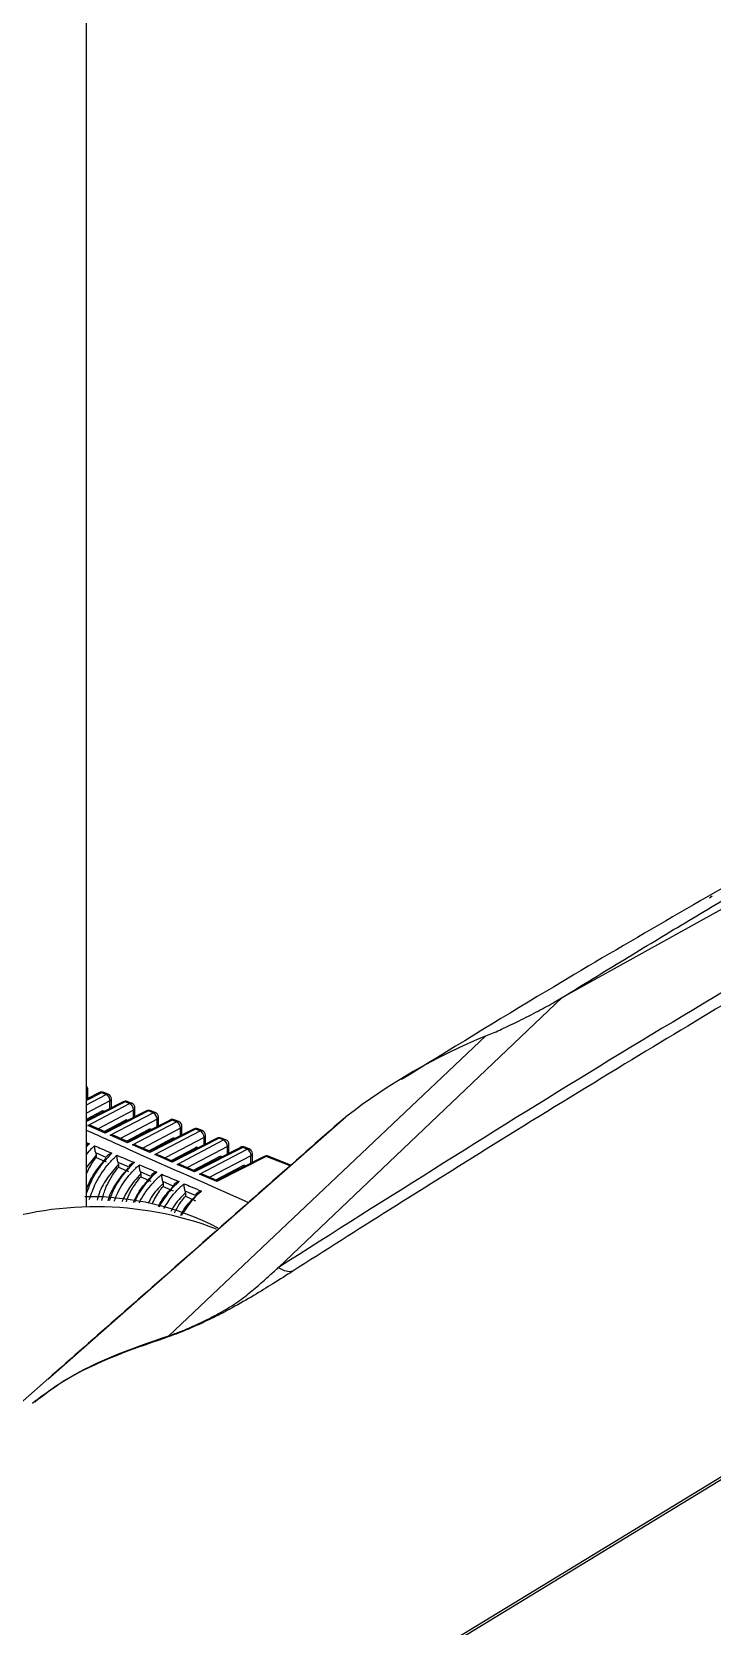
# Model space of a CAD drawing. Extents: x 2 to 136, y 1 to 99.
# Drawn here: x 10.764 to 12.1, y 13.893 to 17.025 of the extents above; entities that cross this region are included whole.
import ezdxf

# ---------------------------------------------------------------- set-up
doc = ezdxf.new("R2010")
doc.units = 0
doc.header["$MEASUREMENT"] = 0
doc.layers.add('OBJECT', color=7, linetype='CONTINUOUS')

msp = doc.modelspace()

# ---------------------------------------------------------------- linework, layer by layer
at = {"layer": 'OBJECT'}
for p, q in [((10.8714, 14.717), (10.8714, 20.2825)), ((11.8052, 15.1282), (12.4412, 15.4816)), ((12.0997, 15.3272), (12.0943, 15.3234)), ((11.248, 14.5979), (11.8052, 15.1282)), ((11.0328, 14.4638), (11.6557, 15.0527)), ((10.8969, 14.9414), (10.8714, 14.9284)), ((10.9009, 14.9412), (10.8714, 14.9262)), ((10.8742, 14.9298), (10.8742, 14.9469)), ((10.9098, 14.9378), (10.9009, 14.9412)), ((10.9139, 14.9383), (10.905, 14.9418)), ((10.8714, 14.9176), (10.9098, 14.9378)), ((10.9174, 14.925), (10.8714, 14.9008)), ((10.9431, 14.9235), (10.8714, 14.887)), ((10.9471, 14.9233), (10.8714, 14.8849)), ((10.874, 14.8769), (10.9559, 14.9199)), ((10.9174, 14.9104), (10.9174, 14.925)), ((10.9203, 14.9119), (10.9203, 14.929)), ((10.9559, 14.9199), (10.9471, 14.9233)), ((10.9601, 14.9204), (10.9512, 14.9239)), ((10.9664, 14.894), (10.9664, 14.9111)), ((10.7952, 14.3786), (11.3807, 14.8939)), ((10.8714, 14.8895), (10.9006, 14.9048)), ((10.908, 14.8621), (10.874, 14.8769)), ((10.9636, 14.9071), (10.894, 14.8705)), ((10.9039, 14.9035), (10.9006, 14.9048)), ((10.9062, 14.9047), (10.9047, 14.9053)), ((10.9058, 14.8654), (10.9468, 14.8869)), ((10.9933, 14.9054), (10.908, 14.8621)), ((10.9892, 14.9055), (10.9082, 14.8644)), ((10.9178, 14.8578), (11.0021, 14.902)), ((11.0097, 14.8892), (10.9378, 14.8514)), ((10.95, 14.8856), (10.9468, 14.8869)), ((10.9524, 14.8868), (10.9508, 14.8874)), ((11.0395, 14.8875), (10.9518, 14.843)), ((11.0354, 14.8876), (10.952, 14.8453)), ((10.9617, 14.8387), (11.0482, 14.8841)), ((10.9636, 14.8925), (10.9636, 14.9071)), ((11.0021, 14.902), (10.9933, 14.9054)), ((11.0062, 14.9025), (10.9974, 14.906)), ((11.0097, 14.8746), (11.0097, 14.8892)), ((11.0126, 14.876), (11.0126, 14.8932)), ((11.0482, 14.8841), (11.0395, 14.8875)), ((11.0523, 14.8847), (11.0436, 14.8881)), ((11.3728, 14.8871), (11.3807, 14.8939)), ((10.9082, 14.8644), (10.8827, 14.8754)), ((10.9518, 14.843), (10.9178, 14.8578)), ((10.952, 14.8453), (10.9266, 14.8563)), ((10.9496, 14.8463), (10.9929, 14.869)), ((11.0558, 14.8713), (10.9816, 14.8324)), ((10.9962, 14.8677), (10.9929, 14.869)), ((10.9934, 14.8272), (11.039, 14.8511)), ((11.0856, 14.8696), (10.9957, 14.8239)), ((11.0816, 14.8697), (10.9958, 14.8262)), ((10.9986, 14.8689), (10.997, 14.8695)), ((11.0055, 14.8196), (11.0943, 14.8662)), ((11.102, 14.8534), (11.0255, 14.8133)), ((11.0424, 14.8498), (11.039, 14.8511)), ((11.1318, 14.8517), (11.0395, 14.8048)), ((11.1278, 14.8518), (11.0397, 14.8071)), ((11.0447, 14.851), (11.0431, 14.8517)), ((11.0494, 14.8005), (11.1405, 14.8484)), ((11.0558, 14.8567), (11.0558, 14.8713)), ((11.0587, 14.8581), (11.0587, 14.8753)), ((11.0943, 14.8662), (11.0856, 14.8696)), ((11.0985, 14.8668), (11.0897, 14.8701)), ((11.102, 14.8387), (11.102, 14.8534)), ((11.1048, 14.8402), (11.1048, 14.8574)), ((11.1405, 14.8484), (11.1318, 14.8517)), ((11.1446, 14.8489), (11.1359, 14.8522)), ((10.8714, 14.8436), (10.8773, 14.8411)), ((10.89, 14.8188), (10.8714, 14.795)), ((10.9101, 14.8142), (10.8893, 14.8231)), ((10.89, 14.8188), (10.89, 14.8142)), ((10.89, 14.8142), (10.91, 14.8055)), ((10.9957, 14.8239), (10.9617, 14.8387)), ((10.9958, 14.8262), (10.9704, 14.8372)), ((11.0395, 14.8048), (11.0055, 14.8196)), ((11.0397, 14.8071), (11.0143, 14.8181)), ((11.0373, 14.8081), (11.0852, 14.8332)), ((11.1481, 14.8355), (11.0693, 14.7942)), ((11.0811, 14.789), (11.1313, 14.8154)), ((11.178, 14.8338), (11.0834, 14.7857)), ((11.1739, 14.8339), (11.0835, 14.788)), ((11.0886, 14.8319), (11.0852, 14.8332)), ((11.0909, 14.8331), (11.0892, 14.8338)), ((11.0932, 14.7815), (11.1866, 14.8305)), ((11.1942, 14.8176), (11.1132, 14.7751)), ((11.2242, 14.8159), (11.1272, 14.7666)), ((11.2201, 14.816), (11.1274, 14.7689)), ((11.1347, 14.814), (11.1313, 14.8154)), ((11.1371, 14.8152), (11.1354, 14.8159)), ((11.1481, 14.8208), (11.1481, 14.8355)), ((11.151, 14.8223), (11.151, 14.8396)), ((11.1866, 14.8305), (11.178, 14.8338)), ((11.1907, 14.831), (11.1821, 14.8343)), ((11.1942, 14.8029), (11.1942, 14.8176)), ((11.1971, 14.8043), (11.1971, 14.8217)), ((11.271, 14.7977), (11.2242, 14.8159)), ((11.2727, 14.7992), (11.2283, 14.8164)), ((10.9539, 14.7955), (10.9332, 14.8044)), ((10.9338, 14.8003), (10.9338, 14.7952)), ((10.9338, 14.7952), (10.9538, 14.7865)), ((10.9977, 14.7768), (10.9771, 14.7856)), ((11.0834, 14.7857), (11.0494, 14.8005)), ((11.0835, 14.788), (11.0581, 14.7991)), ((11.125, 14.7699), (11.1774, 14.7975)), ((11.1809, 14.7961), (11.1774, 14.7975)), ((11.1833, 14.7973), (11.1815, 14.798)), ((10.9777, 14.7817), (10.9777, 14.7761)), ((10.9777, 14.7761), (10.9976, 14.7674)), ((11.0416, 14.758), (11.0209, 14.7669)), ((11.0215, 14.7631), (11.0215, 14.757)), ((11.0215, 14.757), (11.0415, 14.7483)), ((11.1272, 14.7666), (11.0932, 14.7815)), ((11.1274, 14.7689), (11.1019, 14.78)), ((11.0854, 14.7393), (11.0648, 14.7481)), ((11.0654, 14.7445), (11.0654, 14.7379)), ((11.0654, 14.7379), (11.0853, 14.7292)), ((10.7972, 14.3803), (10.6879, 14.2843)), ((9.4002, 12.5253), (12.3947, 14.3509))]:
    msp.add_line(p, q, dxfattribs=at)
at = {"layer": 'OBJECT', "flags": 128}
msp.add_lwpolyline([(12.3877, 14.3513), (10.9022, 13.4457), (9.3932, 12.5257)], dxfattribs=at)
at = {"layer": 'OBJECT'}
for centre, radius, start, end in [((12.0968, 13.9715), 1.1677, 112.1905, 127.8203), ((10.8692, 14.9473), 0.00496, 294.6935, 354.6537), ((10.8642, 14.9469), 0.01, 0, 43.7136), ((10.9014, 14.9324), 0.01, 68.8055, 116.9342), ((10.8988, 14.9372), 0.00462, 62.4929, 114.345), ((10.9035, 14.9373), 0.00472, 71.1997, 123.2248), ((10.9124, 14.9339), 0.00472, 71.1993, 123.2292), ((10.9032, 14.9252), 0.0143, 359.076, 62.279), ((10.9103, 14.929), 0.01, 0, 68.8055), ((10.9154, 14.9295), 0.00496, 294.694, 354.6588), ((10.9476, 14.9145), 0.01, 68.8055, 116.9342), ((10.945, 14.9192), 0.00462, 62.4852, 114.3509), ((10.9497, 14.9194), 0.00472, 71.1993, 123.2292), ((10.9585, 14.916), 0.00472, 71.1993, 123.2292), ((10.9493, 14.9073), 0.0143, 359.0771, 62.2779), ((10.9564, 14.9111), 0.01, 0, 68.8055), ((10.9615, 14.9116), 0.00496, 294.694, 354.6588), ((10.9938, 14.8966), 0.01, 68.8055, 116.9342), ((10.9911, 14.9013), 0.00462, 62.4911, 114.3469), ((10.9959, 14.9015), 0.00472, 71.1997, 123.2248), ((11.0047, 14.8981), 0.00472, 71.1993, 123.2292), ((10.9954, 14.8894), 0.0143, 359.0777, 62.2773), ((11.0026, 14.8932), 0.01, 0, 68.8055), ((11.0076, 14.8937), 0.00496, 294.7019, 354.6509), ((11.0399, 14.8787), 0.01, 68.8055, 116.9342), ((11.0373, 14.8834), 0.00462, 62.4804, 114.3643), ((11.042, 14.8836), 0.00472, 71.1946, 123.2326), ((11.0508, 14.8802), 0.00472, 71.1997, 123.2248), ((11.0416, 14.8715), 0.0143, 359.0757, 62.2793), ((11.0487, 14.8753), 0.01, 0, 68.8055), ((11.0538, 14.8758), 0.00496, 294.6892, 354.6636), ((11.0861, 14.8608), 0.01, 68.8055, 116.9342), ((11.0835, 14.8655), 0.00462, 62.4812, 114.3635), ((11.0882, 14.8657), 0.00472, 71.1997, 123.2248), ((11.0969, 14.8623), 0.00472, 71.1993, 123.2292), ((11.0877, 14.8536), 0.0143, 359.076, 62.279), ((11.0948, 14.8574), 0.01, 0, 68.8055), ((11.0999, 14.8579), 0.00496, 294.694, 354.6588), ((11.1323, 14.8429), 0.01, 68.8055, 116.9342), ((11.1297, 14.8476), 0.00462, 62.4804, 114.3643), ((11.1344, 14.8478), 0.00472, 71.1993, 123.2292), ((11.1431, 14.8444), 0.00472, 71.1993, 123.2292), ((11.1339, 14.8357), 0.0143, 359.0771, 62.2779), ((11.141, 14.8396), 0.01, 0, 68.8055), ((10.8692, 14.8412), 0.00496, 294.6935, 354.6537), ((11.146, 14.84), 0.00496, 294.6974, 354.6554), ((11.1785, 14.825), 0.01, 68.8055, 116.9342), ((11.1758, 14.8297), 0.00462, 62.4916, 114.3513), ((11.1806, 14.8299), 0.00472, 71.2095, 123.215), ((11.1892, 14.8265), 0.00472, 71.2023, 123.2222), ((11.18, 14.8178), 0.0143, 359.0757, 62.2793), ((11.1871, 14.8217), 0.01, 0, 68.8055), ((11.1922, 14.8221), 0.00496, 294.6935, 354.6537), ((11.2246, 14.8071), 0.01, 68.8055, 116.9342), ((11.222, 14.8118), 0.00462, 62.4805, 114.3575), ((11.2267, 14.812), 0.00472, 71.2116, 123.2235), ((10.8766, 14.1865), 0.5505, 62.5895, 90.8957), ((10.889, 14.0489), 0.6683, 69.1753, 110.3114)]:
    msp.add_arc(centre, radius, start, end, dxfattribs=at)
for centre, major_axis, ratio, start_param, end_param in [((10.8745, 14.8681), (0.014, 0.0005), 0.628267, 0.919072, 1.582997), ((10.9002, 14.8963), (0.00492, 0.00878), 0.569277, 0.080603, 0.718914), ((10.9463, 14.8785), (0.00492, 0.00878), 0.569277, 0.080603, 0.718914), ((10.9085, 14.8533), (-0.0003, 0.011), 0.034338, 0.016182, 0.647743), ((10.9183, 14.849), (0.014, 0.0005), 0.628267, 0.919072, 1.582997), ((10.9523, 14.8342), (-0.0003, 0.011), 0.034338, 0.016182, 0.647743), ((10.9925, 14.8606), (0.00492, 0.00878), 0.569277, 0.080603, 0.718914), ((11.0386, 14.8427), (0.00492, 0.00878), 0.569277, 0.080603, 0.718914), ((10.9622, 14.8299), (0.014, 0.0005), 0.628267, 0.919072, 1.582997), ((10.9962, 14.8151), (-0.0003, 0.011), 0.034338, 0.016182, 0.647743), ((11.006, 14.8108), (0.014, 0.0005), 0.628267, 0.919072, 1.582997), ((11.0847, 14.8248), (0.00492, 0.00878), 0.569277, 0.080603, 0.718914), ((11.1309, 14.8069), (0.00492, 0.00878), 0.569277, 0.080603, 0.718914), ((11.04, 14.796), (-0.0003, 0.011), 0.034338, 0.016182, 0.647743), ((11.0499, 14.7917), (0.014, 0.0005), 0.628267, 0.919072, 1.582997), ((11.0839, 14.7769), (-0.0003, 0.011), 0.034338, 0.016182, 0.647743), ((11.177, 14.789), (0.00492, 0.00878), 0.569277, 0.080603, 0.718914), ((11.0937, 14.7727), (0.014, 0.0005), 0.628267, 0.919072, 1.582997), ((11.1277, 14.7578), (-0.0003, 0.011), 0.034338, 0.016182, 0.647743)]:
    msp.add_ellipse(centre, major_axis=major_axis, ratio=ratio, start_param=start_param, end_param=end_param, dxfattribs=at)
for points, knots in [([(11.8052, 15.1282), (11.846, 15.1533), (11.926, 15.2024), (12.0473, 15.2757), (12.1693, 15.3486), (12.2902, 15.42), (12.3711, 15.4668), (12.4098, 15.4893)], [0, 0, 0, 0, 0.206023, 0.404822, 0.608638, 0.812834, 1, 1, 1, 1]), ([(12.5598, 15.3976), (12.3388, 15.2682), (11.8968, 15.0095), (11.4643, 14.7351), (11.248, 14.5979)], [0, 0, 0, 0, 0.499998, 1, 1, 1, 1]), ([(12.5893, 15.3893), (12.5155, 15.3465), (12.3679, 15.2609), (12.1477, 15.1302), (11.9194, 14.9926), (11.6922, 14.8531), (11.4749, 14.7173), (11.3397, 14.6311), (11.2765, 14.5908)], [0, 0, 0, 0, 0.166677, 0.333344, 0.500001, 0.687097, 0.853763, 1, 1, 1, 1]), ([(12.2157, 15.3986), (12.068, 15.3134), (11.8241, 15.1728), (11.5842, 15.0253), (11.4896, 14.9671)], [0, 0, 0, 0, 0.6051766, 1, 1, 1, 1]), ([(11.6557, 15.0527), (11.6642, 15.0563), (11.681, 15.0635), (11.716, 15.08), (11.7527, 15.0986), (11.7837, 15.1154), (11.7992, 15.1247), (11.8052, 15.1282)], [0, 0, 0, 0, 0.217936, 0.435232, 0.661573, 0.868603, 1, 1, 1, 1]), ([(9.9322, 12.3504), (10.2778, 12.5935), (10.9691, 13.0798), (12.0106, 13.7654), (13.0249, 14.4034), (13.6925, 14.7935), (14.0115, 14.9799)], [0, 0, 0, 0, 0.255394, 0.510845, 0.766264, 1, 1, 1, 1]), ([(14.0115, 14.9571), (13.8433, 14.8595), (13.4756, 14.6462), (12.9103, 14.3038), (12.3102, 13.9297), (11.7059, 13.5406), (11.1034, 13.1403), (10.5153, 12.7385), (10.1315, 12.4669), (9.9433, 12.3336)], [0, 0, 0, 0, 0.123528, 0.270146, 0.415672, 0.565188, 0.715491, 0.860428, 1, 1, 1, 1]), ([(11.376, 14.8903), (11.2773, 14.8032), (11.0802, 14.6293), (10.8901, 14.4621), (10.7952, 14.3786)], [0, 0, 0, 0, 0.500635, 1, 1, 1, 1]), ([(10.8714, 14.8676), (10.8992, 14.8551), (11.0046, 14.8074), (11.1111, 14.7604), (11.1895, 14.7258)], [0, 0, 0, 0, 0.264111, 1, 1, 1, 1]), ([(10.8773, 14.8411), (10.8756, 14.8395), (10.8736, 14.8377), (10.8717, 14.8355), (10.8714, 14.8352)], [0, 0, 0, 0, 0.840527, 1, 1, 1, 1]), ([(10.8773, 14.8411), (10.8772, 14.8411), (10.8765, 14.8409), (10.8744, 14.8403), (10.8726, 14.8392), (10.8714, 14.8385)], [0, 0, 0, 0, 0.019395, 0.344292, 1, 1, 1, 1]), ([(10.8714, 14.8202), (10.8749, 14.8243), (10.88, 14.8302), (10.8854, 14.8353), (10.8872, 14.8369)], [0, 0, 0, 0, 0.687294, 1, 1, 1, 1]), ([(10.9212, 14.8225), (10.9195, 14.8209), (10.9133, 14.8151), (10.899, 14.7988), (10.882, 14.7739), (10.8745, 14.753), (10.8714, 14.7444)], [0, 0, 0, 0, 0.079845, 0.28963, 0.708658, 1, 1, 1, 1]), ([(10.8714, 14.7828), (10.8756, 14.7912), (10.881, 14.8022), (10.8883, 14.8119), (10.89, 14.8142)], [0, 0, 0, 0, 0.763573, 1, 1, 1, 1]), ([(10.8768, 14.7314), (10.8806, 14.7425), (10.8888, 14.766), (10.9076, 14.7939), (10.9227, 14.8106), (10.9294, 14.8168), (10.9311, 14.8184)], [0, 0, 0, 0, 0.339057, 0.721422, 0.927561, 1, 1, 1, 1]), ([(10.8872, 14.8369), (10.8918, 14.835), (10.9032, 14.8302), (10.9146, 14.8253), (10.9212, 14.8225)], [0, 0, 0, 0, 0.412428, 1, 1, 1, 1]), ([(10.8893, 14.8231), (10.889, 14.8241), (10.8883, 14.8266), (10.8875, 14.8308), (10.8872, 14.8343), (10.8872, 14.8363), (10.8872, 14.8369), (10.8872, 14.8369)], [0, 0, 0, 0, 0.216118, 0.482656, 0.828148, 0.991661, 1, 1, 1, 1]), ([(10.8893, 14.8231), (10.8893, 14.823), (10.8897, 14.8218), (10.89, 14.8203), (10.89, 14.8191), (10.89, 14.8188)], [0, 0, 0, 0, 0.063557, 0.811484, 1, 1, 1, 1]), ([(10.9212, 14.8225), (10.9212, 14.8225), (10.9203, 14.8223), (10.9177, 14.8215), (10.9141, 14.8196), (10.911, 14.8169), (10.9104, 14.815), (10.9101, 14.8142)], [0, 0, 0, 0, 0.008027, 0.167041, 0.522006, 0.788055, 1, 1, 1, 1]), ([(10.9311, 14.8184), (10.9358, 14.8164), (10.9472, 14.8116), (10.9585, 14.8068), (10.9652, 14.8039)], [0, 0, 0, 0, 0.412465, 1, 1, 1, 1]), ([(10.9332, 14.8044), (10.9329, 14.8054), (10.9322, 14.8078), (10.9315, 14.812), (10.9311, 14.8156), (10.9311, 14.8177), (10.9311, 14.8183), (10.9311, 14.8184)], [0, 0, 0, 0, 0.211696, 0.471314, 0.809145, 0.991767, 1, 1, 1, 1]), ([(10.8714, 14.7505), (10.8716, 14.7513), (10.8749, 14.7634), (10.888, 14.7864), (10.9028, 14.804), (10.91, 14.8126)], [0, 0, 0, 0, 0.037223, 0.535501, 1, 1, 1, 1]), ([(10.9338, 14.8003), (10.9261, 14.7913), (10.9105, 14.7732), (10.8964, 14.7475), (10.8928, 14.7334), (10.892, 14.7304)], [0, 0, 0, 0, 0.440992, 0.881903, 1, 1, 1, 1]), ([(10.9015, 14.7298), (10.9035, 14.7373), (10.9086, 14.757), (10.922, 14.7794), (10.9319, 14.7926), (10.9338, 14.7952)], [0, 0, 0, 0, 0.328207, 0.870209, 1, 1, 1, 1]), ([(10.9136, 14.729), (10.914, 14.7305), (10.9174, 14.7433), (10.9311, 14.7673), (10.9463, 14.7852), (10.9538, 14.794)], [0, 0, 0, 0, 0.063665, 0.538566, 1, 1, 1, 1]), ([(10.9652, 14.8039), (10.9634, 14.8023), (10.9572, 14.7965), (10.9427, 14.7805), (10.926, 14.7566), (10.9186, 14.7366), (10.9157, 14.7289)], [0, 0, 0, 0, 0.083565, 0.299544, 0.730888, 1, 1, 1, 1]), ([(10.9259, 14.7282), (10.928, 14.7338), (10.9345, 14.7517), (10.9508, 14.7748), (10.9662, 14.7918), (10.9733, 14.7981), (10.9751, 14.7997)], [0, 0, 0, 0, 0.202334, 0.653855, 0.91305, 1, 1, 1, 1]), ([(10.9332, 14.8044), (10.9332, 14.8043), (10.9335, 14.8031), (10.9338, 14.8017), (10.9338, 14.8005), (10.9338, 14.8003)], [0, 0, 0, 0, 0.043981, 0.819897, 1, 1, 1, 1]), ([(10.9652, 14.8039), (10.9651, 14.8039), (10.9641, 14.8037), (10.9614, 14.8028), (10.9577, 14.8009), (10.9548, 14.7982), (10.9542, 14.7963), (10.9539, 14.7955)], [0, 0, 0, 0, 0.0079497, 0.1892667, 0.5350694, 0.7932451, 1, 1, 1, 1]), ([(11.0091, 14.7853), (11.0074, 14.7837), (11.001, 14.778), (10.9866, 14.762), (10.9723, 14.7431), (10.9663, 14.7283), (10.9652, 14.7256)], [0, 0, 0, 0, 0.1029107, 0.3646507, 0.887325, 1, 1, 1, 1]), ([(10.9771, 14.7856), (10.9768, 14.7867), (10.9761, 14.789), (10.9754, 14.7932), (10.9751, 14.7969), (10.975, 14.799), (10.9751, 14.7997), (10.9751, 14.7997)], [0, 0, 0, 0, 0.20748, 0.460446, 0.790801, 0.991849, 1, 1, 1, 1]), ([(10.9751, 14.7997), (10.9797, 14.7978), (10.9911, 14.7929), (11.0025, 14.7881), (11.0091, 14.7853)], [0, 0, 0, 0, 0.412496, 1, 1, 1, 1]), ([(10.9771, 14.7856), (10.9771, 14.7856), (10.9774, 14.7845), (10.9776, 14.7831), (10.9777, 14.782), (10.9777, 14.7817)], [0, 0, 0, 0, 0.022524, 0.828115, 1, 1, 1, 1]), ([(11.0091, 14.7853), (11.0091, 14.7853), (11.008, 14.785), (11.0051, 14.7841), (11.0014, 14.7822), (10.9986, 14.7795), (10.998, 14.7776), (10.9977, 14.7768)], [0, 0, 0, 0, 0.0078825, 0.2106168, 0.547452, 0.7981673, 1, 1, 1, 1]), ([(10.9777, 14.7817), (10.9696, 14.7728), (10.9548, 14.7567), (10.9452, 14.7364), (10.9409, 14.7272)], [0, 0, 0, 0, 0.5502077, 1, 1, 1, 1]), ([(10.9495, 14.7267), (10.95, 14.7286), (10.9542, 14.7428), (10.9654, 14.7599), (10.9755, 14.7733), (10.9777, 14.7761)], [0, 0, 0, 0, 0.1100471, 0.8138936, 1, 1, 1, 1]), ([(10.9637, 14.7257), (10.9671, 14.733), (10.976, 14.7517), (10.9894, 14.7664), (10.9976, 14.7754)], [0, 0, 0, 0, 0.390271, 1, 1, 1, 1]), ([(10.9752, 14.725), (10.9752, 14.7251), (10.9802, 14.7375), (10.9942, 14.7556), (11.0097, 14.773), (11.0172, 14.7795), (11.019, 14.7811)], [0, 0, 0, 0, 0.0053189, 0.5567602, 0.8921003, 1, 1, 1, 1]), ([(11.0215, 14.7631), (11.0132, 14.7545), (11.0018, 14.7428), (10.9943, 14.7278), (10.9922, 14.7238)], [0, 0, 0, 0, 0.734727, 1, 1, 1, 1]), ([(10.9999, 14.7227), (11.0044, 14.7313), (11.0108, 14.7435), (11.0191, 14.754), (11.0215, 14.757)], [0, 0, 0, 0, 0.712728, 1, 1, 1, 1]), ([(11.0125, 14.7177), (11.0141, 14.721), (11.0215, 14.736), (11.0328, 14.7477), (11.0415, 14.7568)], [0, 0, 0, 0, 0.221479, 1, 1, 1, 1]), ([(11.0531, 14.7666), (11.0513, 14.765), (11.0449, 14.7594), (11.0305, 14.7444), (11.0202, 14.728), (11.0135, 14.7173)], [0, 0, 0, 0, 0.1221399, 0.4279503, 1, 1, 1, 1]), ([(11.019, 14.7811), (11.0237, 14.7791), (11.0351, 14.7743), (11.0464, 14.7695), (11.0531, 14.7666)], [0, 0, 0, 0, 0.412531, 1, 1, 1, 1]), ([(11.0209, 14.7669), (11.0207, 14.7679), (11.0201, 14.7702), (11.0194, 14.7744), (11.019, 14.7781), (11.019, 14.7803), (11.019, 14.7811), (11.019, 14.7811)], [0, 0, 0, 0, 0.203485, 0.450054, 0.7731, 0.99194, 1, 1, 1, 1]), ([(11.0209, 14.7669), (11.0212, 14.7658), (11.0215, 14.7645), (11.0215, 14.7633), (11.0215, 14.7631)], [0, 0, 0, 0, 0.8359793, 1, 1, 1, 1]), ([(11.0232, 14.7135), (11.0286, 14.7225), (11.0386, 14.739), (11.0533, 14.7541), (11.0611, 14.7608), (11.063, 14.7624)], [0, 0, 0, 0, 0.479709, 0.8769152, 1, 1, 1, 1]), ([(11.0531, 14.7666), (11.053, 14.7666), (11.0518, 14.7663), (11.0488, 14.7654), (11.0451, 14.7634), (11.0424, 14.7607), (11.0418, 14.7589), (11.0416, 14.758)], [0, 0, 0, 0, 0.007814, 0.231079, 0.559206, 0.802814, 1, 1, 1, 1]), ([(11.0648, 14.7481), (11.0646, 14.7491), (11.064, 14.7512), (11.0634, 14.755), (11.063, 14.7589), (11.0629, 14.7614), (11.063, 14.7624), (11.063, 14.7624)], [0, 0, 0, 0, 0.199293, 0.397083, 0.700898, 0.992019, 1, 1, 1, 1]), ([(11.063, 14.7624), (11.0676, 14.7604), (11.079, 14.7556), (11.0904, 14.7508), (11.097, 14.7479)], [0, 0, 0, 0, 0.412559, 1, 1, 1, 1]), ([(11.0654, 14.7445), (11.0569, 14.7361), (11.0461, 14.7252), (11.0387, 14.7111), (11.0371, 14.708)], [0, 0, 0, 0, 0.77728, 1, 1, 1, 1]), ([(11.0443, 14.7051), (11.047, 14.7106), (11.0528, 14.7224), (11.061, 14.7325), (11.0654, 14.7379)], [0, 0, 0, 0, 0.462414, 1, 1, 1, 1]), ([(11.0564, 14.7003), (11.0577, 14.7029), (11.0651, 14.7176), (11.0762, 14.7289), (11.0853, 14.7382)], [0, 0, 0, 0, 0.177794, 1, 1, 1, 1]), ([(11.097, 14.7479), (11.0952, 14.7463), (11.0888, 14.7408), (11.0744, 14.7262), (11.0642, 14.7102), (11.0576, 14.6999)], [0, 0, 0, 0, 0.125779, 0.435907, 1, 1, 1, 1]), ([(11.0648, 14.7481), (11.0651, 14.747), (11.0653, 14.7458), (11.0653, 14.7447), (11.0654, 14.7445)], [0, 0, 0, 0, 0.843623, 1, 1, 1, 1]), ([(11.097, 14.7479), (11.097, 14.7479), (11.0956, 14.7476), (11.0926, 14.7467), (11.0888, 14.7446), (11.0861, 14.7419), (11.0856, 14.7401), (11.0854, 14.7393)], [0, 0, 0, 0, 0.007749, 0.250693, 0.570356, 0.807216, 1, 1, 1, 1]), ([(11.0328, 14.4638), (11.0406, 14.4665), (11.0562, 14.472), (11.0875, 14.4855), (11.121, 14.5019), (11.1547, 14.5209), (11.1837, 14.5413), (11.2082, 14.562), (11.2269, 14.5787), (11.2398, 14.5904), (11.2454, 14.5956), (11.2479, 14.5978)], [0, 0, 0, 0, 0.123067, 0.246585, 0.369053, 0.491538, 0.630311, 0.772463, 0.899411, 0.955665, 1, 1, 1, 1]), ([(11.2479, 14.5978), (11.2531, 14.5951), (11.2634, 14.5895), (11.2721, 14.5904), (11.2765, 14.5908)], [0, 0, 0, 0, 0.500003, 1, 1, 1, 1]), ([(11.2765, 14.5908), (11.2636, 14.5826), (11.2389, 14.5669), (11.1999, 14.5429), (11.161, 14.5204), (11.1219, 14.4999), (11.0861, 14.4831), (11.0531, 14.4691), (11.0365, 14.4632), (11.0282, 14.4603)], [0, 0, 0, 0, 0.175155, 0.335953, 0.499736, 0.628069, 0.749937, 0.875049, 1, 1, 1, 1]), ([(11.0282, 14.4603), (10.9522, 14.4342), (10.8582, 14.4018), (10.78, 14.3422), (10.7649, 14.3307)], [0, 0, 0, 0, 0.807706, 1, 1, 1, 1]), ([(10.7696, 14.3342), (10.7846, 14.3457), (10.8629, 14.4054), (10.9569, 14.4377), (11.0328, 14.4638)], [0, 0, 0, 0, 0.192033, 1, 1, 1, 1]), ([(11.0328, 14.4638), (11.0321, 14.4632), (11.0306, 14.4619), (11.029, 14.4608), (11.0282, 14.4603)], [0, 0, 0, 0, 0.500001, 1, 1, 1, 1])]:
    msp.add_open_spline(points, degree=3, knots=knots, dxfattribs=at)

doc.saveas('drawing.dxf')
